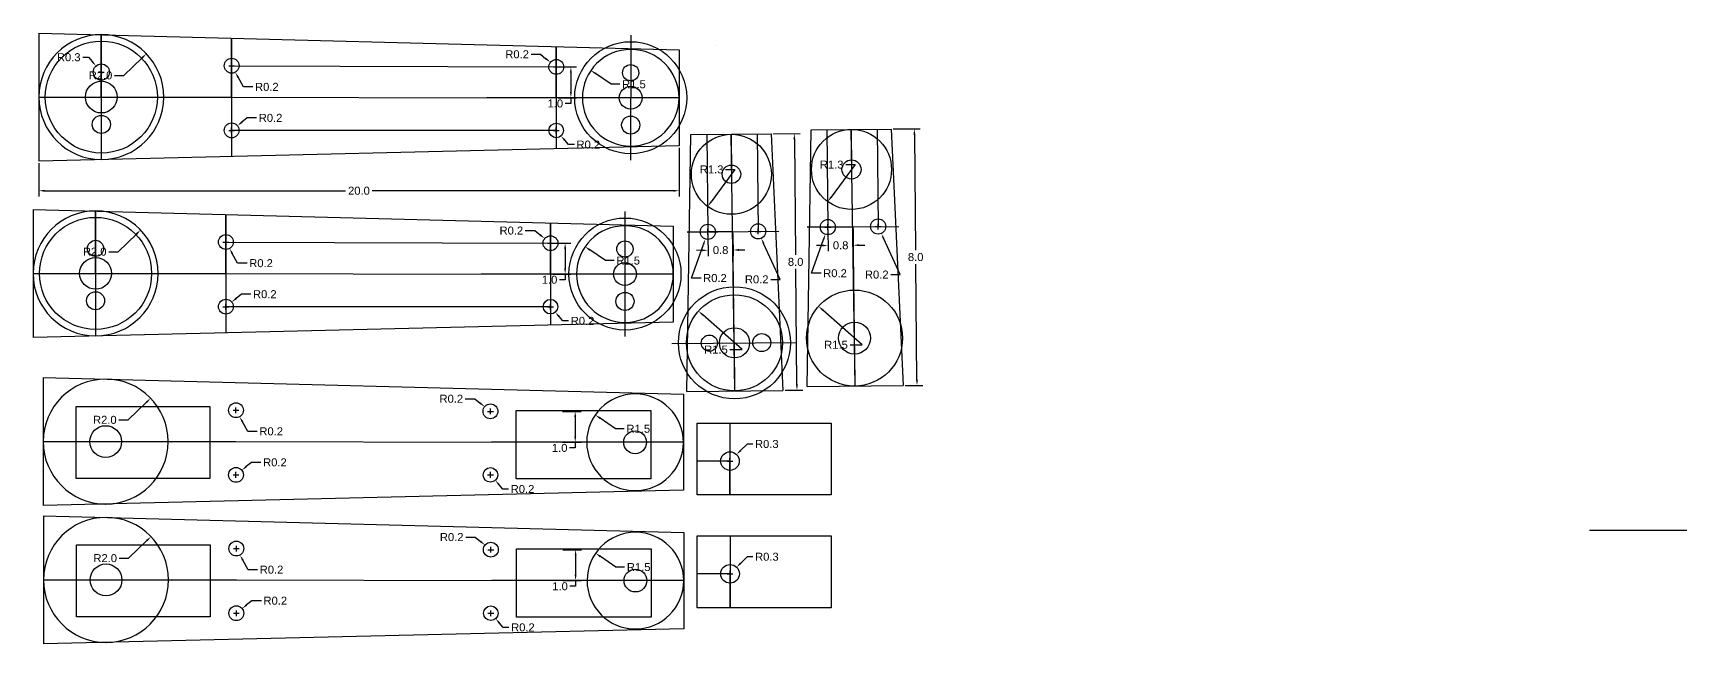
# Paper-space layout 'Layout1' of a CAD drawing. Header units: centimetres. Extents: x -0.1 to 51.6, y 0.3 to 19.4.
import ezdxf

# ---------------------------------------------------------------- set-up
doc = ezdxf.new("R2010")
doc.units = ezdxf.units.CM
doc.header["$MEASUREMENT"] = 0
doc.styles.get("Standard").update_dxf_attribs({"font": 'ARIAL.TTF'})
doc.dimstyles.get("Standard").update_dxf_attribs({"dimtxt": 0.25, "dimasz": 0.18, "dimexe": 0.18, "dimexo": 0.0625, "dimgap": 0.09, "dimtad": 0, "dimtih": 1, "dimtoh": 1, "dimdec": 1, "dimzin": 0, "dimdsep": 46, "dimtxsty": 'Standard', "dimcen": 0.09, "dimadec": 0, "dimazin": 0, "dimtfac": 1, "dimtdec": 1, "dimtofl": 0, "dimtmove": 0, "dimatfit": 3, "dimfxl": 1, "dimtolj": 1, "dimtzin": 0, "dimarcsym": 0})

# ---------------------------------------------------------------- blocks, each defined once
blk = doc.blocks.new('*D1')
at = {"color": 0, "lineweight": -2}
for p, q in [((20.11, 15.774), (20.11, 14.255)), ((0.11, 15.298), (0.11, 14.255)), ((0.29, 14.435), (9.694, 14.435)), ((19.93, 14.435), (10.526, 14.435))]:
    blk.add_line(p, q, dxfattribs=at)
at = {"color": 0}
for points in [[(0.29, 14.465), (0.29, 14.405), (0.11, 14.435)], [(19.93, 14.465), (19.93, 14.405), (20.11, 14.435)]]:
    blk.add_solid(points, dxfattribs=at)
at = {"layer": 'Defpoints', "color": 0}
for p in [(20.11, 15.837), (0.11, 15.361), (20.11, 14.435)]:
    blk.add_point(p, dxfattribs=at)
at = {"color": 0, "insert": (10.11, 14.435), "char_height": 0.25, "attachment_point": 5}
blk.add_mtext('\\A1;20.0', dxfattribs=at)
blk = doc.blocks.new('*D2')
at = {"color": 0, "lineweight": -2}
for p, q in [((2.765, 18.038), (3.338, 18.59)), ((2.472, 18.038), (2.765, 18.038))]:
    blk.add_line(p, q, dxfattribs=at)
at = {"color": 0}
blk.add_solid([(3.317, 18.611), (3.359, 18.568), (3.468, 18.715)], dxfattribs=at)
at = {"layer": 'Defpoints', "color": 0}
for p in [(3.468, 18.715), (2.062, 17.361)]:
    blk.add_point(p, dxfattribs=at)
at = {"color": 0, "insert": (2.036, 18.038), "char_height": 0.25, "attachment_point": 5}
blk.add_mtext('\\A1;R2.0', dxfattribs=at)
blk = doc.blocks.new('*D3')
at = {"color": 0, "lineweight": -2}
for p, q in [((17.989, 17.76), (17.505, 18.093)), ((18.263, 17.76), (17.989, 17.76))]:
    blk.add_line(p, q, dxfattribs=at)
at = {"color": 0}
blk.add_solid([(17.522, 18.118), (17.488, 18.069), (17.357, 18.196)], dxfattribs=at)
at = {"layer": 'Defpoints', "color": 0}
for p in [(17.357, 18.196), (18.6, 17.339)]:
    blk.add_point(p, dxfattribs=at)
at = {"color": 0, "insert": (18.701, 17.76), "char_height": 0.25, "attachment_point": 5}
blk.add_mtext('\\A1;R1.5', dxfattribs=at)
blk = doc.blocks.new('*D4')
at = {"color": 0, "lineweight": -2}
for p, q in [((6.043, 18.34), (6.223, 18.34)), ((6.133, 18.25), (6.133, 18.43)), ((6.501, 17.679), (6.334, 17.979)), ((6.796, 17.679), (6.501, 17.679))]:
    blk.add_line(p, q, dxfattribs=at)
at = {"color": 0}
blk.add_solid([(6.36, 17.994), (6.308, 17.965), (6.246, 18.137)], dxfattribs=at)
at = {"layer": 'Defpoints', "color": 0}
for p in [(6.133, 18.34), (6.246, 18.137)]:
    blk.add_point(p, dxfattribs=at)
at = {"color": 0, "insert": (7.232, 17.679), "char_height": 0.25, "attachment_point": 5}
blk.add_mtext('\\A1;R0.2', dxfattribs=at)
blk = doc.blocks.new('*D5')
at = {"color": 0, "lineweight": -2}
for p, q in [((6.619, 16.71), (6.455, 16.578)), ((6.913, 16.71), (6.619, 16.71)), ((6.043, 16.32), (6.223, 16.32)), ((6.133, 16.23), (6.133, 16.41))]:
    blk.add_line(p, q, dxfattribs=at)
at = {"color": 0}
blk.add_solid([(6.436, 16.602), (6.474, 16.555), (6.314, 16.466)], dxfattribs=at)
at = {"layer": 'Defpoints', "color": 0}
for p in [(6.133, 16.32), (6.314, 16.466)]:
    blk.add_point(p, dxfattribs=at)
at = {"color": 0, "insert": (7.349, 16.71), "char_height": 0.25, "attachment_point": 5}
blk.add_mtext('\\A1;R0.2', dxfattribs=at)
blk = doc.blocks.new('*D6')
at = {"color": 0, "lineweight": -2}
for p, q in [((15.487, 18.697), (15.78, 18.697)), ((15.78, 18.697), (15.951, 18.561)), ((16.184, 18.304), (16.364, 18.304)), ((16.274, 18.214), (16.274, 18.394))]:
    blk.add_line(p, q, dxfattribs=at)
at = {"color": 0}
blk.add_solid([(15.97, 18.585), (15.932, 18.538), (16.092, 18.449)], dxfattribs=at)
at = {"layer": 'Defpoints', "color": 0}
for p in [(16.092, 18.449), (16.274, 18.304)]:
    blk.add_point(p, dxfattribs=at)
at = {"color": 0, "insert": (15.051, 18.697), "char_height": 0.25, "attachment_point": 5}
blk.add_mtext('\\A1;R0.2', dxfattribs=at)
blk = doc.blocks.new('*D7')
at = {"color": 0, "lineweight": -2}
for p, q in [((16.184, 16.32), (16.364, 16.32)), ((16.274, 16.23), (16.274, 16.41)), ((16.659, 15.876), (16.541, 16.012)), ((16.839, 15.876), (16.659, 15.876))]:
    blk.add_line(p, q, dxfattribs=at)
at = {"color": 0}
blk.add_solid([(16.564, 16.031), (16.518, 15.992), (16.423, 16.148)], dxfattribs=at)
at = {"layer": 'Defpoints', "color": 0}
for p in [(16.274, 16.32), (16.423, 16.148)]:
    blk.add_point(p, dxfattribs=at)
at = {"color": 0, "insert": (17.275, 15.876), "char_height": 0.25, "attachment_point": 5}
blk.add_mtext('\\A1;R0.2', dxfattribs=at)
blk = doc.blocks.new('*D8')
at = {"color": 0, "lineweight": -2}
for p, q in [((16.336, 18.304), (16.911, 18.304)), ((16.731, 18.124), (16.731, 17.521)), ((16.336, 17.341), (16.911, 17.341)), ((16.731, 17.161), (16.551, 17.161)), ((16.731, 17.341), (16.731, 17.161))]:
    blk.add_line(p, q, dxfattribs=at)
at = {"color": 0}
for points in [[(16.701, 18.124), (16.761, 18.124), (16.731, 18.304)], [(16.701, 17.521), (16.761, 17.521), (16.731, 17.341)]]:
    blk.add_solid(points, dxfattribs=at)
at = {"layer": 'Defpoints', "color": 0}
for p in [(16.274, 18.304), (16.274, 17.341), (16.731, 17.341)]:
    blk.add_point(p, dxfattribs=at)
at = {"color": 0, "insert": (16.245, 17.161), "char_height": 0.25, "attachment_point": 5}
blk.add_mtext('\\A1;1.0', dxfattribs=at)
blk = doc.blocks.new('*D9')
at = {"color": 0, "lineweight": -2}
for p, q in [((26.796, 16.364), (27.641, 16.372)), ((27.462, 16.19), (27.5, 12.58)), ((27.542, 8.533), (27.505, 12.144)), ((27.17, 8.35), (27.724, 8.355))]:
    blk.add_line(p, q, dxfattribs=at)
at = {"color": 0}
for points in [[(27.492, 16.191), (27.432, 16.19), (27.461, 16.37)], [(27.572, 8.534), (27.512, 8.533), (27.544, 8.353)]]:
    blk.add_solid(points, dxfattribs=at)
at = {"layer": 'Defpoints', "color": 0}
for p in [(26.734, 16.363), (27.461, 16.37), (27.107, 8.349)]:
    blk.add_point(p, dxfattribs=at)
at = {"color": 0, "insert": (27.502, 12.362), "char_height": 0.25, "attachment_point": 5}
blk.add_mtext('\\A1;8.0', dxfattribs=at)
blk = doc.blocks.new('*D10')
at = {"color": 0, "lineweight": -2}
for p, q in [((25.831, 9.622), (24.603, 10.707)), ((25.451, 9.622), (25.831, 9.622))]:
    blk.add_line(p, q, dxfattribs=at)
at = {"color": 0}
blk.add_solid([(24.622, 10.73), (24.583, 10.685), (24.468, 10.826)], dxfattribs=at)
at = {"layer": 'Defpoints', "color": 0}
for p in [(24.468, 10.826), (25.592, 9.833)]:
    blk.add_point(p, dxfattribs=at)
at = {"color": 0, "insert": (25.013, 9.622), "char_height": 0.25, "attachment_point": 5}
blk.add_mtext('\\A1;R1.5', dxfattribs=at)
blk = doc.blocks.new('*D11')
at = {"color": 0, "lineweight": -2}
for p, q in [((25.607, 15.25), (24.862, 14.239)), ((25.315, 15.25), (25.607, 15.25))]:
    blk.add_line(p, q, dxfattribs=at)
at = {"color": 0}
blk.add_solid([(24.838, 14.256), (24.886, 14.221), (24.755, 14.094)], dxfattribs=at)
at = {"layer": 'Defpoints', "color": 0}
for p in [(25.497, 15.1), (24.755, 14.094)]:
    blk.add_point(p, dxfattribs=at)
at = {"color": 0, "insert": (24.878, 15.25), "char_height": 0.25, "attachment_point": 5}
blk.add_mtext('\\A1;R1.3', dxfattribs=at)
blk = doc.blocks.new('*D12')
at = {"color": 0, "lineweight": -2}
for p, q in [((24.669, 13.3), (24.849, 13.3)), ((24.759, 13.21), (24.759, 13.39)), ((24.252, 11.857), (24.621, 12.907)), ((24.546, 11.857), (24.252, 11.857))]:
    blk.add_line(p, q, dxfattribs=at)
at = {"color": 0}
blk.add_solid([(24.593, 12.917), (24.649, 12.897), (24.681, 13.076)], dxfattribs=at)
at = {"layer": 'Defpoints', "color": 0}
for p in [(24.681, 13.076), (24.759, 13.3)]:
    blk.add_point(p, dxfattribs=at)
at = {"color": 0, "insert": (24.982, 11.857), "char_height": 0.25, "attachment_point": 5}
blk.add_mtext('\\A1;R0.2', dxfattribs=at)
blk = doc.blocks.new('*D13')
at = {"color": 0, "lineweight": -2}
for p, q in [((26.24, 13.316), (26.42, 13.316)), ((26.33, 13.226), (26.33, 13.406)), ((27.016, 11.815), (26.503, 12.937)), ((26.722, 11.815), (27.016, 11.815))]:
    blk.add_line(p, q, dxfattribs=at)
at = {"color": 0}
blk.add_solid([(26.531, 12.949), (26.476, 12.925), (26.429, 13.101)], dxfattribs=at)
at = {"layer": 'Defpoints', "color": 0}
for p in [(26.33, 13.316), (26.429, 13.101)]:
    blk.add_point(p, dxfattribs=at)
at = {"color": 0, "insert": (26.286, 11.815), "char_height": 0.25, "attachment_point": 5}
blk.add_mtext('\\A1;R0.2', dxfattribs=at)
blk = doc.blocks.new('*D14')
at = {"color": 0, "lineweight": -2}
for p, q in [((24.76, 13.237), (24.767, 12.545)), ((25.545, 13.245), (25.552, 12.553)), ((24.585, 12.723), (24.405, 12.721)), ((25.731, 12.735), (25.911, 12.737))]:
    blk.add_line(p, q, dxfattribs=at)
at = {"color": 0}
for points in [[(24.585, 12.753), (24.586, 12.693), (24.765, 12.725)], [(25.73, 12.765), (25.731, 12.705), (25.551, 12.733)]]:
    blk.add_solid(points, dxfattribs=at)
at = {"layer": 'Defpoints', "color": 0}
for p in [(24.759, 13.3), (25.545, 13.308), (25.551, 12.733)]:
    blk.add_point(p, dxfattribs=at)
at = {"color": 0, "insert": (25.158, 12.729), "char_height": 0.25, "attachment_point": 5}
blk.add_mtext('\\A1;0.8', dxfattribs=at)
blk = doc.blocks.new('*D15')
at = {"color": 0, "lineweight": -2}
for p, q in [((23.046, 16.214), (23.89, 16.223)), ((23.712, 16.041), (23.75, 12.43)), ((23.792, 8.384), (23.754, 11.995)), ((23.42, 8.2), (23.974, 8.206))]:
    blk.add_line(p, q, dxfattribs=at)
at = {"color": 0}
for points in [[(23.742, 16.041), (23.682, 16.04), (23.71, 16.221)], [(23.822, 8.384), (23.762, 8.383), (23.794, 8.204)]]:
    blk.add_solid(points, dxfattribs=at)
at = {"layer": 'Defpoints', "color": 0}
for p in [(22.983, 16.213), (23.71, 16.221), (23.357, 8.199)]:
    blk.add_point(p, dxfattribs=at)
at = {"color": 0, "insert": (23.752, 12.212), "char_height": 0.25, "attachment_point": 5}
blk.add_mtext('\\A1;8.0', dxfattribs=at)
blk = doc.blocks.new('*D16')
at = {"color": 0, "lineweight": -2}
for p, q in [((22.081, 9.472), (20.852, 10.557)), ((21.701, 9.472), (22.081, 9.472))]:
    blk.add_line(p, q, dxfattribs=at)
at = {"color": 0}
blk.add_solid([(20.872, 10.58), (20.832, 10.535), (20.717, 10.677)], dxfattribs=at)
at = {"layer": 'Defpoints', "color": 0}
for p in [(20.717, 10.677), (21.842, 9.684)]:
    blk.add_point(p, dxfattribs=at)
at = {"color": 0, "insert": (21.263, 9.472), "char_height": 0.25, "attachment_point": 5}
blk.add_mtext('\\A1;R1.5', dxfattribs=at)
blk = doc.blocks.new('*D17')
at = {"color": 0, "lineweight": -2}
for p, q in [((21.857, 15.1), (21.111, 14.089)), ((21.565, 15.1), (21.857, 15.1))]:
    blk.add_line(p, q, dxfattribs=at)
at = {"color": 0}
blk.add_solid([(21.087, 14.107), (21.136, 14.071), (21.005, 13.944)], dxfattribs=at)
at = {"layer": 'Defpoints', "color": 0}
for p in [(21.746, 14.95), (21.005, 13.944)]:
    blk.add_point(p, dxfattribs=at)
at = {"color": 0, "insert": (21.127, 15.1), "char_height": 0.25, "attachment_point": 5}
blk.add_mtext('\\A1;R1.3', dxfattribs=at)
blk = doc.blocks.new('*D18')
at = {"color": 0, "lineweight": -2}
for p, q in [((20.919, 13.15), (21.099, 13.15)), ((21.009, 13.06), (21.009, 13.24)), ((20.502, 11.707), (20.871, 12.757)), ((20.796, 11.707), (20.502, 11.707))]:
    blk.add_line(p, q, dxfattribs=at)
at = {"color": 0}
blk.add_solid([(20.843, 12.767), (20.899, 12.747), (20.931, 12.927)], dxfattribs=at)
at = {"layer": 'Defpoints', "color": 0}
for p in [(20.931, 12.927), (21.009, 13.15)]:
    blk.add_point(p, dxfattribs=at)
at = {"color": 0, "insert": (21.231, 11.707), "char_height": 0.25, "attachment_point": 5}
blk.add_mtext('\\A1;R0.2', dxfattribs=at)
blk = doc.blocks.new('*D19')
at = {"color": 0, "lineweight": -2}
for p, q in [((22.49, 13.166), (22.67, 13.166)), ((22.58, 13.076), (22.58, 13.256)), ((23.266, 11.665), (22.753, 12.787)), ((22.972, 11.665), (23.266, 11.665))]:
    blk.add_line(p, q, dxfattribs=at)
at = {"color": 0}
blk.add_solid([(22.78, 12.8), (22.726, 12.775), (22.678, 12.951)], dxfattribs=at)
at = {"layer": 'Defpoints', "color": 0}
for p in [(22.58, 13.166), (22.678, 12.951)]:
    blk.add_point(p, dxfattribs=at)
at = {"color": 0, "insert": (22.536, 11.665), "char_height": 0.25, "attachment_point": 5}
blk.add_mtext('\\A1;R0.2', dxfattribs=at)
blk = doc.blocks.new('*D20')
at = {"color": 0, "lineweight": -2}
for p, q in [((21.01, 13.088), (21.017, 12.395)), ((21.795, 13.096), (21.802, 12.404)), ((20.835, 12.574), (20.655, 12.572)), ((21.98, 12.585), (22.16, 12.587))]:
    blk.add_line(p, q, dxfattribs=at)
at = {"color": 0}
for points in [[(20.835, 12.604), (20.835, 12.544), (21.015, 12.575)], [(21.98, 12.615), (21.981, 12.555), (21.8, 12.584)]]:
    blk.add_solid(points, dxfattribs=at)
at = {"layer": 'Defpoints', "color": 0}
for p in [(21.009, 13.15), (21.794, 13.158), (21.8, 12.584)]:
    blk.add_point(p, dxfattribs=at)
at = {"color": 0, "insert": (21.408, 12.58), "char_height": 0.25, "attachment_point": 5}
blk.add_mtext('\\A1;0.8', dxfattribs=at)
blk = doc.blocks.new('*D21')
at = {"color": 0, "lineweight": -2}
for p, q in [((2.585, 12.531), (3.158, 13.082)), ((2.292, 12.531), (2.585, 12.531))]:
    blk.add_line(p, q, dxfattribs=at)
at = {"color": 0}
blk.add_solid([(3.137, 13.104), (3.179, 13.06), (3.288, 13.207)], dxfattribs=at)
at = {"layer": 'Defpoints', "color": 0}
for p in [(3.288, 13.207), (1.882, 11.853)]:
    blk.add_point(p, dxfattribs=at)
at = {"color": 0, "insert": (1.856, 12.531), "char_height": 0.25, "attachment_point": 5}
blk.add_mtext('\\A1;R2.0', dxfattribs=at)
blk = doc.blocks.new('*D22')
at = {"color": 0, "lineweight": -2}
for p, q in [((17.809, 12.252), (17.325, 12.586)), ((18.083, 12.252), (17.809, 12.252))]:
    blk.add_line(p, q, dxfattribs=at)
at = {"color": 0}
blk.add_solid([(17.342, 12.61), (17.308, 12.561), (17.177, 12.688)], dxfattribs=at)
at = {"layer": 'Defpoints', "color": 0}
for p in [(17.177, 12.688), (18.42, 11.831)]:
    blk.add_point(p, dxfattribs=at)
at = {"color": 0, "insert": (18.521, 12.252), "char_height": 0.25, "attachment_point": 5}
blk.add_mtext('\\A1;R1.5', dxfattribs=at)
blk = doc.blocks.new('*D23')
at = {"color": 0, "lineweight": -2}
for p, q in [((5.953, 12.742), (5.953, 12.922)), ((5.863, 12.832), (6.043, 12.832)), ((6.321, 12.171), (6.154, 12.472)), ((6.616, 12.171), (6.321, 12.171))]:
    blk.add_line(p, q, dxfattribs=at)
at = {"color": 0}
blk.add_solid([(6.18, 12.486), (6.128, 12.457), (6.066, 12.629)], dxfattribs=at)
at = {"layer": 'Defpoints', "color": 0}
for p in [(5.953, 12.832), (6.066, 12.629)]:
    blk.add_point(p, dxfattribs=at)
at = {"color": 0, "insert": (7.052, 12.171), "char_height": 0.25, "attachment_point": 5}
blk.add_mtext('\\A1;R0.2', dxfattribs=at)
blk = doc.blocks.new('*D24')
at = {"color": 0, "lineweight": -2}
for p, q in [((5.953, 10.723), (5.953, 10.903)), ((6.439, 11.202), (6.275, 11.071)), ((6.733, 11.202), (6.439, 11.202)), ((5.863, 10.813), (6.043, 10.813))]:
    blk.add_line(p, q, dxfattribs=at)
at = {"color": 0}
blk.add_solid([(6.256, 11.094), (6.294, 11.047), (6.134, 10.958)], dxfattribs=at)
at = {"layer": 'Defpoints', "color": 0}
for p in [(6.134, 10.958), (5.953, 10.813)]:
    blk.add_point(p, dxfattribs=at)
at = {"color": 0, "insert": (7.169, 11.202), "char_height": 0.25, "attachment_point": 5}
blk.add_mtext('\\A1;R0.2', dxfattribs=at)
blk = doc.blocks.new('*D25')
at = {"color": 0, "lineweight": -2}
for p, q in [((15.307, 13.19), (15.6, 13.19)), ((15.6, 13.19), (15.771, 13.054)), ((16.004, 12.797), (16.184, 12.797)), ((16.094, 12.707), (16.094, 12.887))]:
    blk.add_line(p, q, dxfattribs=at)
at = {"color": 0}
blk.add_solid([(15.79, 13.077), (15.752, 13.03), (15.912, 12.942)], dxfattribs=at)
at = {"layer": 'Defpoints', "color": 0}
for p in [(15.912, 12.942), (16.094, 12.797)]:
    blk.add_point(p, dxfattribs=at)
at = {"color": 0, "insert": (14.871, 13.19), "char_height": 0.25, "attachment_point": 5}
blk.add_mtext('\\A1;R0.2', dxfattribs=at)
blk = doc.blocks.new('*D26')
at = {"color": 0, "lineweight": -2}
for p, q in [((16.094, 10.723), (16.094, 10.903)), ((16.004, 10.813), (16.184, 10.813)), ((16.479, 10.368), (16.361, 10.504)), ((16.659, 10.368), (16.479, 10.368))]:
    blk.add_line(p, q, dxfattribs=at)
at = {"color": 0}
blk.add_solid([(16.384, 10.524), (16.338, 10.485), (16.243, 10.64)], dxfattribs=at)
at = {"layer": 'Defpoints', "color": 0}
for p in [(16.094, 10.813), (16.243, 10.64)]:
    blk.add_point(p, dxfattribs=at)
at = {"color": 0, "insert": (17.095, 10.368), "char_height": 0.25, "attachment_point": 5}
blk.add_mtext('\\A1;R0.2', dxfattribs=at)
blk = doc.blocks.new('*D27')
at = {"color": 0, "lineweight": -2}
for p, q in [((16.156, 12.797), (16.731, 12.797)), ((16.551, 12.617), (16.551, 12.014)), ((16.156, 11.834), (16.731, 11.834)), ((16.551, 11.654), (16.371, 11.654)), ((16.551, 11.834), (16.551, 11.654))]:
    blk.add_line(p, q, dxfattribs=at)
at = {"color": 0}
for points in [[(16.521, 12.617), (16.581, 12.617), (16.551, 12.797)], [(16.521, 12.014), (16.581, 12.014), (16.551, 11.834)]]:
    blk.add_solid(points, dxfattribs=at)
at = {"layer": 'Defpoints', "color": 0}
for p in [(16.094, 12.797), (16.094, 11.834), (16.551, 11.834)]:
    blk.add_point(p, dxfattribs=at)
at = {"color": 0, "insert": (16.065, 11.654), "char_height": 0.25, "attachment_point": 5}
blk.add_mtext('\\A1;1.0', dxfattribs=at)
blk = doc.blocks.new('*D28')
at = {"color": 0, "lineweight": -2}
for p, q in [((20.11, 15.774), (20.11, 14.255)), ((0.11, 15.298), (0.11, 14.255)), ((0.29, 14.435), (9.694, 14.435)), ((19.93, 14.435), (10.526, 14.435))]:
    blk.add_line(p, q, dxfattribs=at)
at = {"color": 0}
for points in [[(0.29, 14.465), (0.29, 14.405), (0.11, 14.435)], [(19.93, 14.465), (19.93, 14.405), (20.11, 14.435)]]:
    blk.add_solid(points, dxfattribs=at)
at = {"layer": 'Defpoints', "color": 0}
for p in [(20.11, 15.837), (0.11, 15.361), (20.11, 14.435)]:
    blk.add_point(p, dxfattribs=at)
at = {"color": 0, "insert": (10.11, 14.435), "char_height": 0.25, "attachment_point": 5}
blk.add_mtext('\\A1;20.0', dxfattribs=at)
blk = doc.blocks.new('*D29')
at = {"color": 0, "lineweight": -2}
for p, q in [((2.765, 18.038), (3.338, 18.59)), ((2.472, 18.038), (2.765, 18.038))]:
    blk.add_line(p, q, dxfattribs=at)
at = {"color": 0}
blk.add_solid([(3.317, 18.611), (3.359, 18.568), (3.468, 18.715)], dxfattribs=at)
at = {"layer": 'Defpoints', "color": 0}
for p in [(3.468, 18.715), (2.062, 17.361)]:
    blk.add_point(p, dxfattribs=at)
at = {"color": 0, "insert": (2.036, 18.038), "char_height": 0.25, "attachment_point": 5}
blk.add_mtext('\\A1;R2.0', dxfattribs=at)
blk = doc.blocks.new('*D30')
at = {"color": 0, "lineweight": -2}
for p, q in [((17.989, 17.76), (17.505, 18.093)), ((18.263, 17.76), (17.989, 17.76))]:
    blk.add_line(p, q, dxfattribs=at)
at = {"color": 0}
blk.add_solid([(17.522, 18.118), (17.488, 18.069), (17.357, 18.196)], dxfattribs=at)
at = {"layer": 'Defpoints', "color": 0}
for p in [(17.357, 18.196), (18.6, 17.339)]:
    blk.add_point(p, dxfattribs=at)
at = {"color": 0, "insert": (18.701, 17.76), "char_height": 0.25, "attachment_point": 5}
blk.add_mtext('\\A1;R1.5', dxfattribs=at)
blk = doc.blocks.new('*D31')
at = {"color": 0, "lineweight": -2}
for p, q in [((6.043, 18.34), (6.223, 18.34)), ((6.133, 18.25), (6.133, 18.43)), ((6.501, 17.679), (6.334, 17.979)), ((6.796, 17.679), (6.501, 17.679))]:
    blk.add_line(p, q, dxfattribs=at)
at = {"color": 0}
blk.add_solid([(6.36, 17.994), (6.308, 17.965), (6.246, 18.137)], dxfattribs=at)
at = {"layer": 'Defpoints', "color": 0}
for p in [(6.133, 18.34), (6.246, 18.137)]:
    blk.add_point(p, dxfattribs=at)
at = {"color": 0, "insert": (7.232, 17.679), "char_height": 0.25, "attachment_point": 5}
blk.add_mtext('\\A1;R0.2', dxfattribs=at)
blk = doc.blocks.new('*D32')
at = {"color": 0, "lineweight": -2}
for p, q in [((6.619, 16.71), (6.455, 16.578)), ((6.913, 16.71), (6.619, 16.71)), ((6.043, 16.32), (6.223, 16.32)), ((6.133, 16.23), (6.133, 16.41))]:
    blk.add_line(p, q, dxfattribs=at)
at = {"color": 0}
blk.add_solid([(6.436, 16.602), (6.474, 16.555), (6.314, 16.466)], dxfattribs=at)
at = {"layer": 'Defpoints', "color": 0}
for p in [(6.133, 16.32), (6.314, 16.466)]:
    blk.add_point(p, dxfattribs=at)
at = {"color": 0, "insert": (7.349, 16.71), "char_height": 0.25, "attachment_point": 5}
blk.add_mtext('\\A1;R0.2', dxfattribs=at)
blk = doc.blocks.new('*D33')
at = {"color": 0, "lineweight": -2}
for p, q in [((15.487, 18.697), (15.78, 18.697)), ((15.78, 18.697), (15.951, 18.561)), ((16.184, 18.304), (16.364, 18.304)), ((16.274, 18.214), (16.274, 18.394))]:
    blk.add_line(p, q, dxfattribs=at)
at = {"color": 0}
blk.add_solid([(15.97, 18.585), (15.932, 18.538), (16.092, 18.449)], dxfattribs=at)
at = {"layer": 'Defpoints', "color": 0}
for p in [(16.092, 18.449), (16.274, 18.304)]:
    blk.add_point(p, dxfattribs=at)
at = {"color": 0, "insert": (15.051, 18.697), "char_height": 0.25, "attachment_point": 5}
blk.add_mtext('\\A1;R0.2', dxfattribs=at)
blk = doc.blocks.new('*D34')
at = {"color": 0, "lineweight": -2}
for p, q in [((16.184, 16.32), (16.364, 16.32)), ((16.274, 16.23), (16.274, 16.41)), ((16.659, 15.876), (16.541, 16.012)), ((16.839, 15.876), (16.659, 15.876))]:
    blk.add_line(p, q, dxfattribs=at)
at = {"color": 0}
blk.add_solid([(16.564, 16.031), (16.518, 15.992), (16.423, 16.148)], dxfattribs=at)
at = {"layer": 'Defpoints', "color": 0}
for p in [(16.274, 16.32), (16.423, 16.148)]:
    blk.add_point(p, dxfattribs=at)
at = {"color": 0, "insert": (17.275, 15.876), "char_height": 0.25, "attachment_point": 5}
blk.add_mtext('\\A1;R0.2', dxfattribs=at)
blk = doc.blocks.new('*D35')
at = {"color": 0, "lineweight": -2}
for p, q in [((16.336, 18.304), (16.911, 18.304)), ((16.731, 18.124), (16.731, 17.521)), ((16.336, 17.341), (16.911, 17.341)), ((16.731, 17.161), (16.551, 17.161)), ((16.731, 17.341), (16.731, 17.161))]:
    blk.add_line(p, q, dxfattribs=at)
at = {"color": 0}
for points in [[(16.701, 18.124), (16.761, 18.124), (16.731, 18.304)], [(16.701, 17.521), (16.761, 17.521), (16.731, 17.341)]]:
    blk.add_solid(points, dxfattribs=at)
at = {"layer": 'Defpoints', "color": 0}
for p in [(16.274, 18.304), (16.274, 17.341), (16.731, 17.341)]:
    blk.add_point(p, dxfattribs=at)
at = {"color": 0, "insert": (16.245, 17.161), "char_height": 0.25, "attachment_point": 5}
blk.add_mtext('\\A1;1.0', dxfattribs=at)
blk = doc.blocks.new('*D36')
at = {"color": 0, "lineweight": -2}
for p, q in [((2.901, 7.277), (3.474, 7.828)), ((2.608, 7.277), (2.901, 7.277))]:
    blk.add_line(p, q, dxfattribs=at)
at = {"color": 0}
blk.add_solid([(3.453, 7.85), (3.495, 7.807), (3.603, 7.953)], dxfattribs=at)
at = {"layer": 'Defpoints', "color": 0}
for p in [(3.603, 7.953), (2.198, 6.599)]:
    blk.add_point(p, dxfattribs=at)
at = {"color": 0, "insert": (2.171, 7.277), "char_height": 0.25, "attachment_point": 5}
blk.add_mtext('\\A1;R2.0', dxfattribs=at)
blk = doc.blocks.new('*D37')
at = {"color": 0, "lineweight": -2}
for p, q in [((18.125, 6.998), (17.641, 7.332)), ((18.399, 6.998), (18.125, 6.998))]:
    blk.add_line(p, q, dxfattribs=at)
at = {"color": 0}
blk.add_solid([(17.658, 7.357), (17.624, 7.307), (17.492, 7.434)], dxfattribs=at)
at = {"layer": 'Defpoints', "color": 0}
for p in [(17.492, 7.434), (18.736, 6.577)]:
    blk.add_point(p, dxfattribs=at)
at = {"color": 0, "insert": (18.837, 6.998), "char_height": 0.25, "attachment_point": 5}
blk.add_mtext('\\A1;R1.5', dxfattribs=at)
blk = doc.blocks.new('*D38')
at = {"color": 0, "lineweight": -2}
for p, q in [((6.179, 7.578), (6.359, 7.578)), ((6.269, 7.488), (6.269, 7.668)), ((6.637, 6.918), (6.47, 7.218)), ((6.932, 6.918), (6.637, 6.918))]:
    blk.add_line(p, q, dxfattribs=at)
at = {"color": 0}
blk.add_solid([(6.496, 7.233), (6.444, 7.204), (6.382, 7.375)], dxfattribs=at)
at = {"layer": 'Defpoints', "color": 0}
for p in [(6.269, 7.578), (6.382, 7.375)]:
    blk.add_point(p, dxfattribs=at)
at = {"color": 0, "insert": (7.368, 6.918), "char_height": 0.25, "attachment_point": 5}
blk.add_mtext('\\A1;R0.2', dxfattribs=at)
blk = doc.blocks.new('*D39')
at = {"color": 0, "lineweight": -2}
for p, q in [((6.755, 5.949), (6.591, 5.817)), ((7.049, 5.949), (6.755, 5.949)), ((6.179, 5.559), (6.359, 5.559)), ((6.269, 5.469), (6.269, 5.649))]:
    blk.add_line(p, q, dxfattribs=at)
at = {"color": 0}
blk.add_solid([(6.572, 5.84), (6.609, 5.794), (6.45, 5.704)], dxfattribs=at)
at = {"layer": 'Defpoints', "color": 0}
for p in [(6.45, 5.704), (6.269, 5.559)]:
    blk.add_point(p, dxfattribs=at)
at = {"color": 0, "insert": (7.485, 5.949), "char_height": 0.25, "attachment_point": 5}
blk.add_mtext('\\A1;R0.2', dxfattribs=at)
blk = doc.blocks.new('*D40')
at = {"color": 0, "lineweight": -2}
for p, q in [((13.432, 7.936), (13.726, 7.936)), ((13.726, 7.936), (13.896, 7.8)), ((14.129, 7.543), (14.309, 7.543)), ((14.219, 7.453), (14.219, 7.633))]:
    blk.add_line(p, q, dxfattribs=at)
at = {"color": 0}
blk.add_solid([(13.915, 7.824), (13.878, 7.777), (14.037, 7.688)], dxfattribs=at)
at = {"layer": 'Defpoints', "color": 0}
for p in [(14.037, 7.688), (14.219, 7.543)]:
    blk.add_point(p, dxfattribs=at)
at = {"color": 0, "insert": (12.996, 7.936), "char_height": 0.25, "attachment_point": 5}
blk.add_mtext('\\A1;R0.2', dxfattribs=at)
blk = doc.blocks.new('*D41')
at = {"color": 0, "lineweight": -2}
for p, q in [((14.129, 5.559), (14.309, 5.559)), ((14.219, 5.469), (14.219, 5.649)), ((14.604, 5.115), (14.486, 5.251)), ((14.784, 5.115), (14.604, 5.115))]:
    blk.add_line(p, q, dxfattribs=at)
at = {"color": 0}
blk.add_solid([(14.509, 5.27), (14.464, 5.231), (14.368, 5.387)], dxfattribs=at)
at = {"layer": 'Defpoints', "color": 0}
for p in [(14.219, 5.559), (14.368, 5.387)]:
    blk.add_point(p, dxfattribs=at)
at = {"color": 0, "insert": (15.22, 5.115), "char_height": 0.25, "attachment_point": 5}
blk.add_mtext('\\A1;R0.2', dxfattribs=at)
blk = doc.blocks.new('*D42')
at = {"color": 0, "lineweight": -2}
for p, q in [((16.472, 7.543), (17.047, 7.543)), ((16.867, 7.363), (16.867, 6.76)), ((16.472, 6.58), (17.047, 6.58)), ((16.867, 6.4), (16.687, 6.4)), ((16.867, 6.58), (16.867, 6.4))]:
    blk.add_line(p, q, dxfattribs=at)
at = {"color": 0}
for points in [[(16.837, 7.363), (16.897, 7.363), (16.867, 7.543)], [(16.837, 6.76), (16.897, 6.76), (16.867, 6.58)]]:
    blk.add_solid(points, dxfattribs=at)
at = {"layer": 'Defpoints', "color": 0}
for p in [(16.409, 7.543), (16.409, 6.58), (16.867, 6.58)]:
    blk.add_point(p, dxfattribs=at)
at = {"color": 0, "insert": (16.381, 6.4), "char_height": 0.25, "attachment_point": 5}
blk.add_mtext('\\A1;1.0', dxfattribs=at)
blk = doc.blocks.new('*D44')
at = {"color": 0, "lineweight": -2}
for p, q in [((2.913, 2.956), (3.485, 3.507)), ((2.62, 2.956), (2.913, 2.956))]:
    blk.add_line(p, q, dxfattribs=at)
at = {"color": 0}
blk.add_solid([(3.465, 3.528), (3.506, 3.485), (3.615, 3.632)], dxfattribs=at)
at = {"layer": 'Defpoints', "color": 0}
for p in [(3.615, 3.632), (2.209, 2.278)]:
    blk.add_point(p, dxfattribs=at)
at = {"color": 0, "insert": (2.183, 2.956), "char_height": 0.25, "attachment_point": 5}
blk.add_mtext('\\A1;R2.0', dxfattribs=at)
blk = doc.blocks.new('*D45')
at = {"color": 0, "lineweight": -2}
for p, q in [((18.136, 2.677), (17.652, 3.011)), ((18.411, 2.677), (18.136, 2.677))]:
    blk.add_line(p, q, dxfattribs=at)
at = {"color": 0}
blk.add_solid([(17.669, 3.035), (17.635, 2.986), (17.504, 3.113)], dxfattribs=at)
at = {"layer": 'Defpoints', "color": 0}
for p in [(17.504, 3.113), (18.747, 2.256)]:
    blk.add_point(p, dxfattribs=at)
at = {"color": 0, "insert": (18.849, 2.677), "char_height": 0.25, "attachment_point": 5}
blk.add_mtext('\\A1;R1.5', dxfattribs=at)
blk = doc.blocks.new('*D46')
at = {"color": 0, "lineweight": -2}
for p, q in [((6.19, 3.257), (6.37, 3.257)), ((6.28, 3.167), (6.28, 3.347)), ((6.649, 2.596), (6.481, 2.896)), ((6.943, 2.596), (6.649, 2.596))]:
    blk.add_line(p, q, dxfattribs=at)
at = {"color": 0}
blk.add_solid([(6.508, 2.911), (6.455, 2.882), (6.394, 3.054)], dxfattribs=at)
at = {"layer": 'Defpoints', "color": 0}
for p in [(6.28, 3.257), (6.394, 3.054)]:
    blk.add_point(p, dxfattribs=at)
at = {"color": 0, "insert": (7.379, 2.596), "char_height": 0.25, "attachment_point": 5}
blk.add_mtext('\\A1;R0.2', dxfattribs=at)
blk = doc.blocks.new('*D47')
at = {"color": 0, "lineweight": -2}
for p, q in [((6.766, 1.627), (6.602, 1.495)), ((7.061, 1.627), (6.766, 1.627)), ((6.19, 1.237), (6.37, 1.237)), ((6.28, 1.147), (6.28, 1.327))]:
    blk.add_line(p, q, dxfattribs=at)
at = {"color": 0}
blk.add_solid([(6.583, 1.519), (6.621, 1.472), (6.462, 1.383)], dxfattribs=at)
at = {"layer": 'Defpoints', "color": 0}
for p in [(6.28, 1.237), (6.462, 1.383)]:
    blk.add_point(p, dxfattribs=at)
at = {"color": 0, "insert": (7.497, 1.627), "char_height": 0.25, "attachment_point": 5}
blk.add_mtext('\\A1;R0.2', dxfattribs=at)
blk = doc.blocks.new('*D48')
at = {"color": 0, "lineweight": -2}
for p, q in [((13.444, 3.614), (13.737, 3.614)), ((13.737, 3.614), (13.908, 3.479)), ((14.14, 3.222), (14.32, 3.222)), ((14.23, 3.132), (14.23, 3.312))]:
    blk.add_line(p, q, dxfattribs=at)
at = {"color": 0}
blk.add_solid([(13.926, 3.502), (13.889, 3.455), (14.049, 3.366)], dxfattribs=at)
at = {"layer": 'Defpoints', "color": 0}
for p in [(14.049, 3.366), (14.23, 3.222)]:
    blk.add_point(p, dxfattribs=at)
at = {"color": 0, "insert": (13.008, 3.614), "char_height": 0.25, "attachment_point": 5}
blk.add_mtext('\\A1;R0.2', dxfattribs=at)
blk = doc.blocks.new('*D49')
at = {"color": 0, "lineweight": -2}
for p, q in [((14.14, 1.237), (14.32, 1.237)), ((14.23, 1.147), (14.23, 1.327)), ((14.616, 0.793), (14.498, 0.929)), ((14.796, 0.793), (14.616, 0.793))]:
    blk.add_line(p, q, dxfattribs=at)
at = {"color": 0}
blk.add_solid([(14.52, 0.949), (14.475, 0.909), (14.38, 1.065)], dxfattribs=at)
at = {"layer": 'Defpoints', "color": 0}
for p in [(14.23, 1.237), (14.38, 1.065)]:
    blk.add_point(p, dxfattribs=at)
at = {"color": 0, "insert": (15.232, 0.793), "char_height": 0.25, "attachment_point": 5}
blk.add_mtext('\\A1;R0.2', dxfattribs=at)
blk = doc.blocks.new('*D43')
at = {"color": 0, "lineweight": -2}
for p, q in [((16.483, 3.222), (17.058, 3.222)), ((16.878, 3.042), (16.878, 2.438)), ((16.483, 2.258), (17.058, 2.258)), ((16.878, 2.078), (16.698, 2.078)), ((16.878, 2.258), (16.878, 2.078))]:
    blk.add_line(p, q, dxfattribs=at)
at = {"color": 0}
for points in [[(16.848, 3.042), (16.908, 3.042), (16.878, 3.222)], [(16.848, 2.438), (16.908, 2.438), (16.878, 2.258)]]:
    blk.add_solid(points, dxfattribs=at)
at = {"layer": 'Defpoints', "color": 0}
for p in [(16.421, 3.222), (16.421, 2.258), (16.878, 2.258)]:
    blk.add_point(p, dxfattribs=at)
at = {"color": 0, "insert": (16.393, 2.078), "char_height": 0.25, "attachment_point": 5}
blk.add_mtext('\\A1;1.0', dxfattribs=at)
blk = doc.blocks.new('*D50')
at = {"color": 0, "lineweight": -2}
for p, q in [((22.234, 6.523), (22.034, 6.323)), ((22.414, 6.523), (22.234, 6.523)), ((21.611, 5.99), (21.791, 5.99)), ((21.701, 5.9), (21.701, 6.08))]:
    blk.add_line(p, q, dxfattribs=at)
at = {"color": 0}
blk.add_solid([(22.013, 6.344), (22.055, 6.302), (21.907, 6.196)], dxfattribs=at)
at = {"layer": 'Defpoints', "color": 0}
for p in [(21.701, 5.99), (21.907, 6.196)]:
    blk.add_point(p, dxfattribs=at)
at = {"color": 0, "insert": (22.851, 6.523), "char_height": 0.25, "attachment_point": 5}
blk.add_mtext('\\A1;R0.3', dxfattribs=at)
blk = doc.blocks.new('*D51')
at = {"color": 0, "lineweight": -2}
for p, q in [((22.236, 3), (22.036, 2.8)), ((22.416, 3), (22.236, 3)), ((21.613, 2.468), (21.793, 2.468)), ((21.703, 2.378), (21.703, 2.558))]:
    blk.add_line(p, q, dxfattribs=at)
at = {"color": 0}
blk.add_solid([(22.014, 2.822), (22.057, 2.779), (21.908, 2.673)], dxfattribs=at)
at = {"layer": 'Defpoints', "color": 0}
for p in [(21.908, 2.673), (21.703, 2.468)]:
    blk.add_point(p, dxfattribs=at)
at = {"color": 0, "insert": (22.853, 3), "char_height": 0.25, "attachment_point": 5}
blk.add_mtext('\\A1;R0.3', dxfattribs=at)
blk = doc.blocks.new('*D54')
at = {"color": 0, "lineweight": -2}
for p, q in [((1.481, 18.605), (1.661, 18.605)), ((1.661, 18.605), (1.779, 18.469)), ((1.971, 18.142), (2.151, 18.142)), ((2.061, 18.052), (2.061, 18.232))]:
    blk.add_line(p, q, dxfattribs=at)
at = {"color": 0}
blk.add_solid([(1.801, 18.489), (1.756, 18.45), (1.896, 18.333)], dxfattribs=at)
at = {"layer": 'Defpoints', "color": 0}
for p in [(1.896, 18.333), (2.061, 18.142)]:
    blk.add_point(p, dxfattribs=at)
at = {"color": 0, "insert": (1.044, 18.605), "char_height": 0.25, "attachment_point": 5}
blk.add_mtext('\\A1;R0.3', dxfattribs=at)

psp = doc.layouts.get("Layout1")

# ---------------------------------------------------------------- linework, layer by layer
for p, q in [((0.11, 19.361), (0.11, 15.361)), ((0.11, 19.361), (20.11, 18.837)), ((0.11, 19.361), (0.11, 15.361)), ((0.11, 19.361), (20.11, 18.837)), ((2.061, 19.318), (2.057, 15.409)), ((2.061, 19.318), (2.057, 15.409)), ((2.062, 17.361), (2.061, 19.318)), ((2.062, 17.361), (2.061, 19.318)), ((6.133, 17.361), (6.133, 19.203)), ((6.133, 19.203), (6.133, 15.504)), ((6.133, 17.361), (6.133, 19.203)), ((6.133, 19.203), (6.133, 15.504)), ((18.599, 19.299), (18.595, 15.389)), ((18.599, 19.299), (18.595, 15.389)), ((16.274, 17.341), (16.274, 18.937)), ((16.274, 18.937), (16.274, 15.745)), ((16.274, 17.341), (16.274, 18.937)), ((16.274, 18.937), (16.274, 15.745)), ((20.11, 18.837), (20.11, 15.837)), ((20.11, 18.837), (20.11, 15.837)), ((21.237, 18.962), (21.237, 18.962)), ((2.059, 17.361), (2.062, 18.291)), ((2.059, 17.361), (2.062, 18.291)), ((2.062, 18.291), (2.062, 16.506)), ((2.062, 18.291), (2.062, 16.506)), ((6.133, 18.34), (16.274, 18.304)), ((6.133, 18.34), (16.274, 18.304)), ((16.274, 18.304), (16.274, 16.32)), ((16.274, 18.304), (16.274, 16.32)), ((0.11, 17.361), (20.11, 17.337)), ((0.11, 17.361), (4.11, 17.356)), ((0.11, 17.361), (2.135, 17.361)), ((0.11, 17.361), (6.133, 17.361)), ((0.11, 17.361), (20.11, 17.337)), ((0.11, 17.361), (4.11, 17.356)), ((0.11, 17.361), (2.135, 17.361)), ((0.11, 17.361), (6.133, 17.361)), ((20.11, 17.34), (14.11, 17.342)), ((20.11, 17.34), (14.11, 17.342)), ((20.11, 17.337), (18.6, 17.339)), ((20.11, 17.337), (18.6, 17.339)), ((20.11, 17.337), (20.11, 17.337)), ((20.11, 17.335), (20.11, 17.337)), ((20.11, 17.337), (20.11, 17.337)), ((20.11, 17.337), (20.11, 17.337)), ((20.11, 17.337), (20.11, 17.337)), ((20.11, 17.337), (20.11, 17.337)), ((20.11, 17.337), (20.11, 17.337)), ((20.11, 17.335), (20.11, 17.337)), ((20.11, 17.337), (20.11, 17.337)), ((20.11, 17.337), (20.11, 17.337)), ((20.11, 17.337), (20.11, 17.337)), ((20.11, 17.337), (20.11, 17.337)), ((16.274, 16.32), (6.133, 16.32)), ((16.274, 16.32), (6.133, 16.32)), ((20.357, 8.168), (20.483, 16.187)), ((20.483, 16.187), (22.983, 16.213)), ((20.977, 16.192), (21.009, 13.15)), ((21.857, 8.184), (21.733, 16.2)), ((21.733, 16.2), (21.746, 14.95)), ((22.548, 16.209), (22.58, 13.166)), ((22.983, 16.213), (23.357, 8.199)), ((24.108, 8.318), (24.234, 16.337)), ((24.234, 16.337), (26.734, 16.363)), ((24.728, 16.342), (24.759, 13.3)), ((25.608, 8.333), (25.484, 16.35)), ((25.484, 16.35), (25.497, 15.1)), ((26.299, 16.358), (26.33, 13.316)), ((26.734, 16.363), (27.107, 8.349)), ((20.11, 15.837), (0.11, 15.361)), ((20.11, 15.837), (0.11, 15.361)), ((-0.07, 13.853), (-0.07, 9.853)), ((-0.07, 13.853), (19.93, 13.329)), ((1.881, 13.811), (1.877, 9.901)), ((1.882, 11.853), (1.881, 13.811)), ((5.953, 11.853), (5.953, 13.695)), ((5.953, 13.695), (5.953, 9.996)), ((18.419, 13.791), (18.415, 9.882)), ((16.094, 11.834), (16.094, 13.43)), ((16.094, 13.43), (16.094, 10.238)), ((19.93, 13.329), (19.93, 10.329)), ((20.363, 13.143), (23.225, 13.173)), ((21.794, 13.158), (20.363, 13.143)), ((21.794, 13.158), (21.009, 13.15)), ((21.857, 8.184), (21.794, 13.158)), ((24.114, 13.293), (26.975, 13.323)), ((25.545, 13.308), (24.114, 13.293)), ((25.545, 13.308), (24.759, 13.3)), ((25.608, 8.333), (25.545, 13.308)), ((1.879, 11.853), (1.882, 12.784)), ((1.882, 12.784), (1.882, 10.998)), ((5.953, 12.832), (16.094, 12.797)), ((16.094, 12.797), (16.094, 10.813)), ((20.434, 12.542), (20.434, 12.542)), ((-0.07, 11.853), (19.93, 11.829)), ((-0.07, 11.853), (3.93, 11.848)), ((-0.07, 11.853), (1.955, 11.853)), ((-0.07, 11.853), (5.953, 11.853)), ((19.93, 11.833), (13.93, 11.834)), ((19.93, 11.829), (18.42, 11.831)), ((19.93, 11.829), (19.93, 11.829)), ((19.93, 11.827), (19.93, 11.829)), ((19.93, 11.829), (19.93, 11.829)), ((19.93, 11.829), (19.93, 11.829)), ((19.93, 11.829), (19.93, 11.829)), ((19.93, 11.829), (19.93, 11.829)), ((16.094, 10.813), (5.953, 10.813)), ((19.93, 10.329), (-0.07, 9.853)), ((25.608, 8.333), (25.592, 9.833)), ((19.882, 9.662), (23.791, 9.699)), ((21.857, 8.184), (21.842, 9.684)), ((25.608, 8.333), (25.597, 9.357)), ((21.857, 8.184), (21.847, 9.207)), ((0.246, 8.599), (0.246, 4.599)), ((0.246, 8.599), (20.246, 8.076)), ((24.108, 8.318), (27.107, 8.349)), ((25.608, 8.333), (25.608, 8.333)), ((20.246, 8.076), (20.246, 5.076)), ((20.357, 8.168), (23.357, 8.199)), ((21.857, 8.184), (21.857, 8.184)), ((20.679, 7.175), (21.701, 7.175)), ((21.701, 7.175), (21.701, 4.931)), ((0.246, 6.599), (20.246, 6.576)), ((0.246, 6.599), (4.246, 6.595)), ((0.246, 6.599), (2.271, 6.599)), ((0.246, 6.599), (6.269, 6.599)), ((0.246, 6.599), (1.277, 6.599)), ((20.246, 6.579), (14.246, 6.581)), ((20.246, 6.576), (18.736, 6.577)), ((20.246, 6.574), (19.231, 6.577)), ((20.246, 6.576), (20.246, 6.576)), ((20.246, 6.574), (20.246, 6.576)), ((20.246, 6.576), (20.246, 6.576)), ((20.246, 6.576), (20.246, 6.576)), ((20.246, 6.576), (20.246, 6.576)), ((20.246, 6.576), (20.246, 6.576)), ((21.701, 5.99), (20.679, 5.99)), ((21.701, 4.931), (21.701, 5.99)), ((20.246, 5.076), (0.246, 4.599)), ((0.257, 4.278), (0.257, 0.278)), ((0.257, 4.278), (20.257, 3.754)), ((20.257, 3.754), (20.257, 0.754)), ((20.68, 3.652), (21.703, 3.652)), ((21.703, 3.652), (21.703, 1.409)), ((51.596, 3.824), (48.553, 3.824)), ((0.257, 2.278), (20.257, 2.254)), ((0.257, 2.278), (4.257, 2.273)), ((0.257, 2.278), (2.283, 2.278)), ((0.257, 2.278), (6.28, 2.278)), ((0.257, 2.278), (1.289, 2.278)), ((20.257, 2.257), (14.257, 2.259)), ((20.257, 2.254), (18.747, 2.256)), ((20.257, 2.252), (19.242, 2.255)), ((20.257, 2.254), (20.257, 2.254)), ((20.257, 2.252), (20.257, 2.254)), ((20.257, 2.254), (20.257, 2.254)), ((20.257, 2.254), (20.257, 2.254)), ((20.257, 2.254), (20.257, 2.254)), ((20.257, 2.254), (20.257, 2.254)), ((21.703, 2.468), (20.68, 2.468)), ((21.703, 1.409), (21.703, 2.468)), ((20.257, 0.754), (0.257, 0.278))]:
    psp.add_line(p, q)
for points in [[(1.277, 7.694), (5.455, 7.694), (5.455, 5.45), (1.277, 5.45)], [(1.277, 7.692), (5.455, 7.692), (5.455, 5.449), (1.277, 5.449)], [(1.277, 7.692), (5.455, 7.692), (5.455, 5.449), (1.277, 5.449)], [(15.024, 7.568), (19.231, 7.568), (19.231, 5.439), (15.024, 5.439)], [(20.679, 7.175), (24.857, 7.175), (24.857, 4.931), (20.679, 4.931)], [(20.68, 3.652), (24.858, 3.652), (24.858, 1.409), (20.68, 1.409)], [(1.289, 3.372), (5.466, 3.372), (5.466, 1.129), (1.289, 1.129)], [(1.289, 3.371), (5.466, 3.371), (5.466, 1.127), (1.289, 1.127)], [(1.289, 3.371), (5.466, 3.371), (5.466, 1.127), (1.289, 1.127)], [(15.036, 3.247), (19.242, 3.247), (19.242, 1.117), (15.036, 1.117)]]:
    psp.add_lwpolyline(points, close=True)
at = {"color": 5}
for centre in [(2.062, 17.361), (2.062, 17.361), (18.6, 17.341), (18.6, 17.341), (1.882, 11.853), (18.42, 11.833), (21.839, 9.684)]:
    psp.add_circle(centre, 1.75, dxfattribs=at)
for centre, radius in [((2.061, 18.142), 0.253), ((2.061, 18.142), 0.253), ((6.133, 18.34), 0.232), ((6.133, 18.34), 0.232), ((6.133, 18.34), 8.881784197001252e-16), ((6.133, 18.34), 8.881784197001252e-16), ((16.274, 18.304), 0.232), ((16.274, 18.304), 0.232), ((18.599, 18.122), 0.253), ((18.599, 18.122), 0.253), ((2.062, 17.361), 0.497), ((2.062, 17.361), 0.497), ((18.6, 17.339), 0.356), ((18.6, 17.339), 0.356), ((2.062, 16.506), 0.283), ((2.062, 16.506), 0.283), ((6.133, 16.32), 0.232), ((6.133, 16.32), 0.232), ((16.274, 16.32), 0.228), ((16.274, 16.32), 0.228), ((18.6, 16.486), 0.283), ((18.6, 16.486), 0.283), ((21.746, 14.95), 1.25), ((25.497, 15.1), 1.25), ((21.746, 14.95), 0.289), ((25.497, 15.1), 0.299), ((24.759, 13.3), 0.237), ((26.33, 13.316), 0.237), ((5.953, 12.832), 0.232), ((16.094, 12.797), 0.232), ((21.009, 13.15), 0.237), ((22.58, 13.166), 0.237), ((1.881, 12.634), 0.253), ((5.953, 12.832), 8.881784197001252e-16), ((18.419, 12.614), 0.253), ((1.882, 11.853), 0.497), ((18.42, 11.831), 0.356), ((1.882, 10.998), 0.283), ((5.953, 10.813), 0.232), ((16.094, 10.813), 0.228), ((18.42, 10.978), 0.283), ((21.842, 9.684), 1.5), ((25.592, 9.833), 1.5), ((21.058, 9.675), 0.253), ((21.842, 9.684), 0.472), ((22.694, 9.692), 0.283), ((25.592, 9.833), 0.499), ((6.269, 7.578), 0.232), ((14.219, 7.543), 0.232), ((6.269, 7.578), 8.881784197001252e-16), ((2.198, 6.599), 0.497), ((18.736, 6.577), 0.356), ((21.701, 5.99), 0.291), ((6.269, 5.559), 0.232), ((14.219, 5.559), 0.228), ((6.28, 3.257), 0.232), ((6.28, 3.257), 8.881784197001252e-16), ((14.23, 3.222), 0.232), ((2.209, 2.278), 0.497), ((18.747, 2.256), 0.356), ((21.703, 2.468), 0.291), ((6.28, 1.237), 0.232), ((14.23, 1.237), 0.228)]:
    psp.add_circle(centre, radius)
for centre, radius, start, end in [((2.062, 17.361), 1.952, 270, 269.8618), ((2.062, 17.361), 1.952, 270, 269.8618), ((18.6, 17.339), 1.51, 359.9318, 359.8635), ((18.6, 17.339), 1.51, 359.9318, 359.8635), ((1.882, 11.853), 1.952, 270, 269.8618), ((18.42, 11.831), 1.51, 359.9318, 359.8635), ((2.198, 6.599), 1.952, 270, 269.8618), ((18.736, 6.577), 1.51, 359.9318, 359.8635), ((2.209, 2.278), 1.952, 270, 269.8618), ((18.747, 2.256), 1.51, 359.9318, 359.8635)]:
    psp.add_arc(centre, radius, start, end)

# ---------------------------------------------------------------- dimensions: what is measured, and where the dimension line sits
for center, mpoint, picture, middle in [((2.061, 18.142), (1.896, 18.333), '*D54', (1.044, 18.605)), ((16.274, 16.32), (16.423, 16.148), '*D7', (17.275, 15.876)), ((16.274, 16.32), (16.423, 16.148), '*D34', (17.275, 15.876)), ((16.094, 10.813), (16.243, 10.64), '*D26', (17.095, 10.368)), ((14.219, 5.559), (14.368, 5.387), '*D41', (15.22, 5.115)), ((14.23, 1.237), (14.38, 1.065), '*D49', (15.232, 0.793))]:
    dim = psp.add_radius_dim(center=center, mpoint=mpoint, dimstyle='Standard')
    dim.commit()
    dim.dimension.update_dxf_attribs({"geometry": picture, "text_midpoint": middle})
for center, mpoint, picture, middle in [((2.062, 17.361), (3.468, 18.715), '*D2', (2.036, 18.038)), ((2.062, 17.361), (3.468, 18.715), '*D29', (2.036, 18.038)), ((16.274, 18.304), (16.092, 18.449), '*D6', (15.051, 18.697)), ((16.274, 18.304), (16.092, 18.449), '*D33', (15.051, 18.697)), ((6.133, 18.34), (6.246, 18.137), '*D4', (7.232, 17.679)), ((6.133, 18.34), (6.246, 18.137), '*D31', (7.232, 17.679)), ((18.6, 17.339), (17.357, 18.196), '*D3', (18.701, 17.76)), ((18.6, 17.339), (17.357, 18.196), '*D30', (18.701, 17.76)), ((6.133, 16.32), (6.314, 16.466), '*D5', (7.349, 16.71)), ((6.133, 16.32), (6.314, 16.466), '*D32', (7.349, 16.71)), ((21.746, 14.95), (21.005, 13.944), '*D17', (21.127, 15.1)), ((25.4966, 15.0999), (24.755, 14.0937), '*D11', (24.8777, 15.2499)), ((1.882, 11.853), (3.288, 13.207), '*D21', (1.856, 12.531)), ((5.953, 12.832), (6.066, 12.629), '*D23', (7.052, 12.171)), ((16.094, 12.797), (15.912, 12.942), '*D25', (14.871, 13.19)), ((21.009, 13.15), (20.931, 12.927), '*D18', (21.231, 11.707)), ((22.58, 13.166), (22.678, 12.951), '*D19', (22.536, 11.665)), ((24.759, 13.3), (24.681, 13.076), '*D12', (24.982, 11.857)), ((26.33, 13.316), (26.429, 13.101), '*D13', (26.286, 11.815)), ((18.42, 11.831), (17.177, 12.688), '*D22', (18.521, 12.252)), ((5.953, 10.813), (6.134, 10.958), '*D24', (7.169, 11.202)), ((21.842, 9.684), (20.717, 10.677), '*D16', (21.263, 9.472)), ((25.592, 9.833), (24.468, 10.826), '*D10', (25.013, 9.622)), ((2.198, 6.599), (3.603, 7.953), '*D36', (2.171, 7.277)), ((14.219, 7.543), (14.037, 7.688), '*D40', (12.996, 7.936)), ((6.269, 7.578), (6.382, 7.375), '*D38', (7.368, 6.918)), ((18.736, 6.577), (17.492, 7.434), '*D37', (18.837, 6.998)), ((21.701, 5.99), (21.907, 6.196), '*D50', (22.851, 6.523)), ((6.269, 5.559), (6.45, 5.704), '*D39', (7.485, 5.949)), ((2.209, 2.278), (3.615, 3.632), '*D44', (2.183, 2.956)), ((14.23, 3.222), (14.049, 3.366), '*D48', (13.008, 3.614)), ((6.28, 3.257), (6.394, 3.054), '*D46', (7.379, 2.596)), ((18.747, 2.256), (17.504, 3.113), '*D45', (18.849, 2.677)), ((21.703, 2.468), (21.908, 2.673), '*D51', (22.853, 3)), ((6.28, 1.237), (6.462, 1.383), '*D47', (7.497, 1.627))]:
    dim = psp.add_radius_dim(center=center, mpoint=mpoint, dimstyle='Standard')
    dim.commit()
    dim.dimension.update_dxf_attribs({"geometry": picture, "text_midpoint": middle, "dimtype": 164})
for base, p1, p2, angle, picture, middle in [((16.731, 17.341), (16.274, 18.304), (16.274, 17.341), 90, '*D8', (16.245, 17.161)), ((16.731, 17.341), (16.274, 18.304), (16.274, 17.341), 90, '*D35', (16.245, 17.161)), ((23.71, 16.221), (23.357, 8.199), (22.983, 16.213), 90.5964, '*D15', (23.752, 12.212)), ((27.461, 16.37), (27.107, 8.349), (26.734, 16.363), 90.5964, '*D9', (27.502, 12.362)), ((21.8, 12.584), (21.009, 13.15), (21.794, 13.158), 180.5964, '*D20', (21.408, 12.58)), ((25.551, 12.733), (24.759, 13.3), (25.545, 13.308), 180.5964, '*D14', (25.158, 12.729)), ((16.551, 11.834), (16.094, 12.797), (16.094, 11.834), 90, '*D27', (16.065, 11.654)), ((16.867, 6.58), (16.409, 7.543), (16.409, 6.58), 90, '*D42', (16.381, 6.4)), ((16.878, 2.258), (16.421, 3.222), (16.421, 2.258), 90, '*D43', (16.393, 2.078))]:
    dim = psp.add_linear_dim(base=base, p1=p1, p2=p2, angle=angle, dimstyle='Standard')
    dim.commit()
    dim.dimension.update_dxf_attribs({"geometry": picture, "text_midpoint": middle})
for picture in ['*D1', '*D28']:
    dim = psp.add_linear_dim(base=(20.11, 14.435), p1=(0.11, 15.361), p2=(20.11, 15.837), dimstyle='Standard')
    dim.commit()
    dim.dimension.update_dxf_attribs({"geometry": picture, "text_midpoint": (10.11, 14.435)})

doc.saveas('drawing.dxf')
